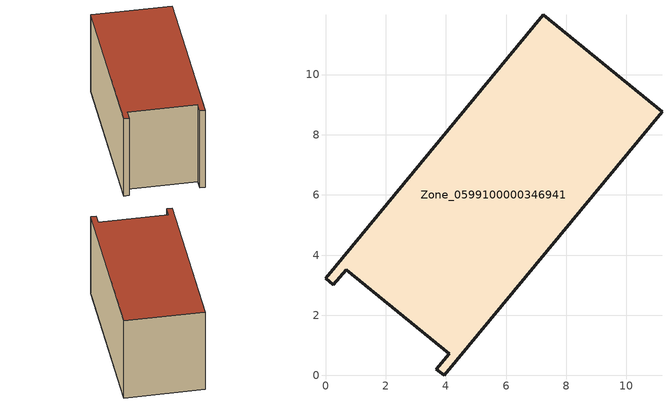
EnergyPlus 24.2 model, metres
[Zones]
Zone_0599100000346941
 floor ground (C_G): 7.24,12 11.18,8.77 3.94,0 3.69,0.21 4.12,0.72 0.69,3.52 0.26,3.01 0,3.23 z0
 wall outside (C_F): 0.69,3.52 4.12,0.72 3.69,0.21 3.94,0 11.18,8.77 7.24,12 0,3.23 0.26,3.01 0.69,3.52 z0:5.8
 roof outside (C_R): 3.94,0 11.18,8.77 7.24,12 0,3.23 0.26,3.01 0.69,3.52 4.12,0.72 3.69,0.21 z5.8
[BUILDING]
Pand.0599100000346941: North Axis=0; Terrain=City; Loads Convergence Tolerance Value=0.04; Temperature Convergence Tolerance Value=0.4; Solar Distribution=FullExterior; Maximum Number of Warmup Days=25; Minimum Number of Warmup Days=1
[Site:Location]
Rotterdam.The.Hague.AP_ZH_NLD Design_Conditions: Latitude=51.96; Longitude=4.45; Time Zone=1; Elevation=-4.5
[SITE:GROUNDTEMPERATURE:BUILDINGSURFACE]
18, 18, 18, 18, 18, 18, 18, 18, 18, 18, 18, 18
[MATERIAL] Thermal Absorptance=0.9; Solar Absorptance=0.7; Visible Absorptance=0.7
Name | Roughness | Thickness | Conductivity | Density | Specific Heat
G.TI.1992-2005 | MediumSmooth | 0.15 | 0.06 | 540 | 1210
F.TI.1992-2005 | Rough | 0.3 | 0.12 | 1920 | 840
R.TI.1992-2005 | MediumRough | 0.2 | 0.08 | 1500 | 1000
[CONSTRUCTION]
C_G: G.TI.1992-2005
C_F: F.TI.1992-2005
C_R: R.TI.1992-2005
[ZONE]
Zone_0599100000346941: Type=1; Multiplier=1; Ceiling Height=Autocalculate; Volume=Autocalculate; Floor Area=autocalculate; Part of Total Floor Area=Yes
[ZONEINFILTRATION:DESIGNFLOWRATE]
Infil_Zone_0599100000346941: Zone or ZoneList or Space or SpaceList=Zone_0599100000346941; Schedule=AlwaysOn; Design Flow Rate Calculation Method=Flow/Area; Flow Rate per Floor Area=0.0015; Constant Term Coefficient=1; Temperature Term Coefficient=0; Velocity Term Coefficient=0; Velocity Squared Term Coefficient=0
[HVACTEMPLATE:ZONE:IDEALLOADSAIRSYSTEM]
Zone_0599100000346941: Maximum Heating Supply Air Temperature=50; Minimum Cooling Supply Air Temperature=13; Maximum Heating Supply Air Humidity Ratio=0.0156; Minimum Cooling Supply Air Humidity Ratio=0.0077; Heating Limit=NoLimit; Cooling Limit=NoLimit; Dehumidification Control Type=ConstantSensibleHeatRatio; Cooling Sensible Heat Ratio=0.7; Dehumidification Setpoint=60; Humidification Control Type=None; Humidification Setpoint=30; Outdoor Air Method=None; Outdoor Air Flow Rate per Person=0.00944; Outdoor Air Flow Rate per Zone Floor Area=0; Outdoor Air Flow Rate per Zone=0; Demand Controlled Ventilation Type=None; Outdoor Air Economizer Type=NoEconomizer; Heat Recovery Type=None; Sensible Heat Recovery Effectiveness=0.7; Latent Heat Recovery Effectiveness=0.65
[ZONECONTROL:THERMOSTAT]
ThermostatControl_Zone_0599100000346941: Zone or ZoneList=Zone_0599100000346941; Control Type Schedule=DualSetpointControlType; Control 1=Thermostat_Zone_0599100000346941; Temperature Difference Between Cutout And Setpoint=0
[THERMOSTATSETPOINT:DUALSETPOINT]
Thermostat_Zone_0599100000346941: Heating Setpoint Temperature Schedule=HeatingSetpoint_Zone_0599100000346941; Cooling Setpoint Temperature Schedule=CoolingSetpoint_Zone_0599100000346941
[SCHEDULE:COMPACT]
HeatingSetpoint_Zone_0599100000346941: Through: 12/31, For: AllDays, Until: 24:00, 21
CoolingSetpoint_Zone_0599100000346941: Through: 12/31, For: AllDays, Until: 24:00, 24
DualSetpointControlType: Through: 12/31, For: AllDays, Until: 24:00, 4
AlwaysOn: Through: 12/31, For: AllDays, Until: 24:00, 1
